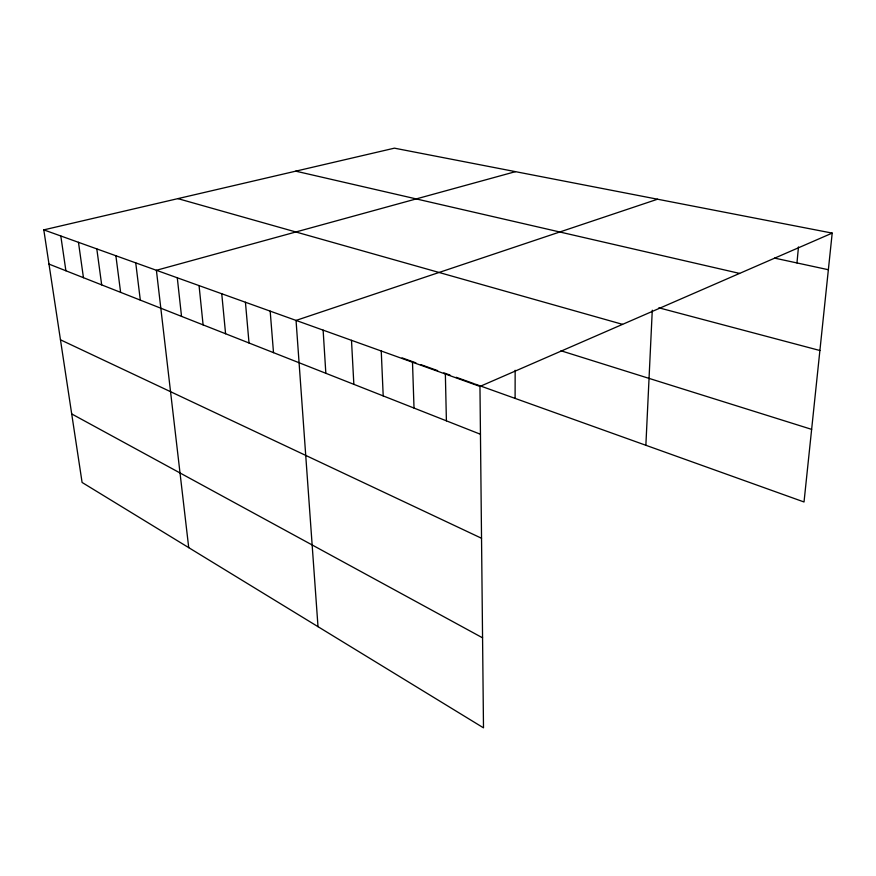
<?xml version="1.0" encoding="UTF-8"?>
<svg xmlns="http://www.w3.org/2000/svg" width="876" height="876" viewBox="0 0 876 876"><rect width="100%" height="100%" fill="white"/><g stroke="black" fill="none" stroke-linecap="round" stroke-linejoin="round"><path stroke-width="1.31" d="M515.099 398.405L515.154 370.285M645.864 445.282L652.281 310.192M796.963 262.942L798.474 246.933M832.2 233.104L479.96 386.436L483.497 727.836L82.092 482.457L43.8 229.873L394.43 148.164L832.2 233.104L804.026 501.981L475.263 384.115M657.537 199.213L296.044 320.419L318.01 626.679M515.482 171.652L156.399 270.29L188.723 547.642M774.603 258.113L828.367 269.731M295.738 171.159L739.596 273.421M658.861 307.805L819.903 350.51M177.905 198.622L622.562 324.361M560.979 350.772L811.636 429.36M402.117 357.901L415.892 362.839M420.929 364.646L437.661 370.636M443.847 372.858L450.023 375.07M456.199 377.282L473.993 383.666M43.8 229.873L479.96 386.436M48.99 264.103L480.453 434.266M60.466 339.8L481.537 538.269M71.712 413.943L482.566 637.827M60.805 235.972L65.897 270.772M78.468 242.313L83.45 277.692M96.809 248.904L101.682 284.875M115.884 255.748L120.614 292.354M135.736 262.877L140.313 300.118M177.291 277.791L181.529 316.378M199.06 285.598L203.101 324.886M221.748 293.745L225.581 333.745M245.433 302.253L249.025 342.998M270.18 311.133L273.509 352.645M323.124 330.132L325.839 373.285M351.495 340.326L353.849 384.334M381.246 351.002L383.206 395.919M412.497 362.226L414.019 408.074M445.358 374.019L446.399 420.841"/></g></svg>
